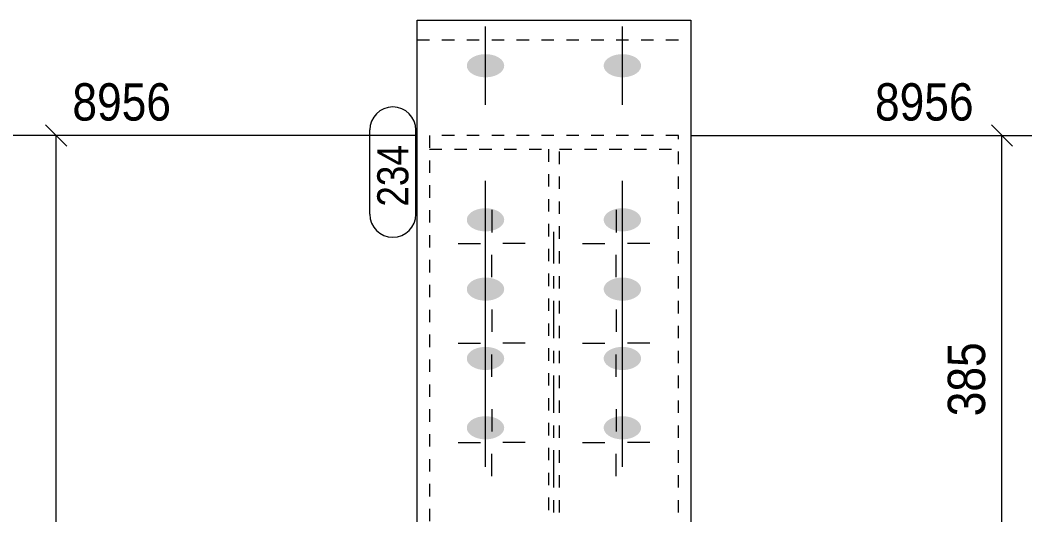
# Model space of a CAD drawing. Header units: millimetres. Extents: x 2 to 579, y 1 to 825.
# Drawn here: x 51.6 to 132.8, y 678 to 717.8 of the extents above; entities that cross this region are included whole.
import ezdxf

# ---------------------------------------------------------------- set-up
doc = ezdxf.new("R2010")
doc.units = ezdxf.units.MM
for name, pattern in [('XKITLINE00', [0]), ('XKITLINE01', [4, 1, -1, 1, -1]), ('XKITLINE03', [6, 3, -1, 1, -1])]:
    doc.linetypes.add(name, pattern=pattern)
for name, color, linetype, lineweight in [('Bolt', 3, 'Continuous', 0), ('Dimensions', 7, 'Continuous', 0), ('Part', 2, 'Continuous', 0), ('PartMark', 7, 'Continuous', 0)]:
    doc.layers.add(name, color=color, linetype=linetype, lineweight=lineweight)
doc.styles.add('ARIAL', font='ARIAL.TTF')

# ---------------------------------------------------------------- blocks, each defined once
blk = doc.blocks.new('*A25')
at = {"layer": 'Bolt', "color": 3, "linetype": 'XKITLINE00', "lineweight": 0}
for p, q in [((89.45, 702.511), (89.45, 700.712)), ((99.45, 702.511), (99.45, 700.712)), ((86.75, 699.811), (88.548, 699.811)), ((92.15, 699.811), (90.352, 699.811)), ((96.75, 699.811), (98.548, 699.811)), ((102.15, 699.811), (100.352, 699.811)), ((89.45, 697.111), (89.45, 698.909)), ((99.45, 697.111), (99.45, 698.909)), ((89.45, 694.511), (89.45, 692.712)), ((99.45, 694.511), (99.45, 692.712)), ((86.75, 691.811), (88.548, 691.811)), ((92.15, 691.811), (90.352, 691.811)), ((96.75, 691.811), (98.548, 691.811)), ((102.15, 691.811), (100.352, 691.811)), ((89.45, 689.111), (89.45, 690.909)), ((99.45, 689.111), (99.45, 690.909)), ((89.45, 686.511), (89.45, 684.712)), ((99.45, 686.511), (99.45, 684.712)), ((86.75, 683.811), (88.548, 683.811)), ((92.15, 683.811), (90.352, 683.811)), ((96.75, 683.811), (98.548, 683.811)), ((102.15, 683.811), (100.352, 683.811)), ((89.45, 681.111), (89.45, 682.909)), ((99.45, 681.111), (99.45, 682.909))]:
    blk.add_line(p, q, dxfattribs=at)
blk = doc.blocks.new('*A26')
at = {"layer": 'Bolt'}
for points in [[(88.913, 713.175), (88.876, 713.176), (88.84, 713.177), (88.803, 713.179), (88.766, 713.181), (88.73, 713.185), (88.694, 713.188), (88.657, 713.192), (88.621, 713.197), (88.586, 713.202), (88.55, 713.208), (88.515, 713.214), (88.479, 713.221), (88.445, 713.229), (88.41, 713.237), (88.376, 713.245), (88.342, 713.254), (88.309, 713.264), (88.276, 713.274), (88.243, 713.284), (88.211, 713.295), (88.179, 713.307), (88.148, 713.319), (88.117, 713.331), (88.086, 713.344), (88.056, 713.357), (88.027, 713.371), (87.998, 713.385), (87.97, 713.4), (87.943, 713.415), (87.916, 713.431), (87.889, 713.446), (87.864, 713.463), (87.839, 713.48), (87.814, 713.497), (87.79, 713.514), (87.767, 713.532), (87.745, 713.55), (87.724, 713.568), (87.703, 713.587), (87.683, 713.606), (87.663, 713.626), (87.645, 713.645), (87.627, 713.665), (87.61, 713.686), (87.594, 713.706), (87.579, 713.727), (87.564, 713.748), (87.551, 713.769), (87.538, 713.79), (87.526, 713.812), (87.515, 713.834), (87.504, 713.855), (87.495, 713.877), (87.486, 713.9), (87.479, 713.922), (87.472, 713.944), (87.466, 713.967), (87.461, 713.989), (87.457, 714.012), (87.454, 714.035), (87.452, 714.058), (87.45, 714.08), (87.45, 714.103), (87.45, 714.126), (87.452, 714.149), (87.454, 714.171), (87.457, 714.194), (87.461, 714.217), (87.466, 714.239), (87.472, 714.262), (87.479, 714.284), (87.486, 714.307), (87.495, 714.329), (87.504, 714.351), (87.515, 714.373), (87.526, 714.394), (87.538, 714.416), (87.551, 714.437), (87.564, 714.459), (87.579, 714.479), (87.594, 714.5), (87.61, 714.521), (87.627, 714.541), (87.645, 714.561), (87.663, 714.581), (87.683, 714.6), (87.703, 714.619), (87.724, 714.638), (87.745, 714.656), (87.767, 714.674), (87.79, 714.692), (87.814, 714.71), (87.839, 714.727), (87.864, 714.743), (87.889, 714.76), (87.916, 714.776), (87.943, 714.791), (87.97, 714.806), (87.998, 714.821), (88.027, 714.835), (88.056, 714.849), (88.086, 714.862), (88.117, 714.875), (88.148, 714.888), (88.179, 714.9), (88.211, 714.911), (88.243, 714.922), (88.276, 714.933), (88.309, 714.943), (88.342, 714.952), (88.376, 714.961), (88.41, 714.97), (88.445, 714.978), (88.479, 714.985), (88.515, 714.992), (88.55, 714.998), (88.586, 715.004), (88.621, 715.009), (88.657, 715.014), (88.694, 715.018), (88.73, 715.022), (88.766, 715.025), (88.803, 715.027), (88.84, 715.029), (88.876, 715.031), (88.913, 715.032), (88.95, 715.032), (88.987, 715.032), (89.024, 715.031), (89.06, 715.029), (89.097, 715.027), (89.134, 715.025), (89.17, 715.022), (89.206, 715.018), (89.243, 715.014), (89.279, 715.009), (89.314, 715.004), (89.35, 714.998), (89.385, 714.992), (89.421, 714.985), (89.455, 714.978), (89.49, 714.97), (89.524, 714.961), (89.558, 714.952), (89.591, 714.943), (89.624, 714.933), (89.657, 714.922), (89.689, 714.911), (89.721, 714.9), (89.752, 714.888), (89.783, 714.875), (89.814, 714.862), (89.844, 714.849), (89.873, 714.835), (89.902, 714.821), (89.93, 714.806), (89.957, 714.791), (89.984, 714.776), (90.011, 714.76), (90.036, 714.743), (90.061, 714.727), (90.086, 714.71), (90.11, 714.692), (90.133, 714.674), (90.155, 714.656), (90.176, 714.638), (90.197, 714.619), (90.217, 714.6), (90.237, 714.581), (90.255, 714.561), (90.273, 714.541), (90.29, 714.521), (90.306, 714.5), (90.321, 714.479), (90.336, 714.459), (90.349, 714.437), (90.362, 714.416), (90.374, 714.394), (90.385, 714.373), (90.396, 714.351), (90.405, 714.329), (90.414, 714.307), (90.421, 714.284), (90.428, 714.262), (90.434, 714.239), (90.439, 714.217), (90.443, 714.194), (90.446, 714.171), (90.448, 714.149), (90.45, 714.126), (90.45, 714.103), (90.45, 714.08), (90.448, 714.058), (90.446, 714.035), (90.443, 714.012), (90.439, 713.989), (90.434, 713.967), (90.428, 713.944), (90.421, 713.922), (90.414, 713.9), (90.405, 713.877), (90.396, 713.855), (90.385, 713.834), (90.374, 713.812), (90.362, 713.79), (90.349, 713.769), (90.336, 713.748), (90.321, 713.727), (90.306, 713.706), (90.29, 713.686), (90.273, 713.665), (90.255, 713.645), (90.237, 713.626), (90.217, 713.606), (90.197, 713.587), (90.176, 713.568), (90.155, 713.55), (90.133, 713.532), (90.11, 713.514), (90.086, 713.497), (90.061, 713.48), (90.036, 713.463), (90.011, 713.446), (89.984, 713.431), (89.957, 713.415), (89.93, 713.4), (89.902, 713.385), (89.873, 713.371), (89.844, 713.357), (89.814, 713.344), (89.783, 713.331), (89.752, 713.319), (89.721, 713.307), (89.689, 713.295), (89.657, 713.284), (89.624, 713.274), (89.591, 713.264), (89.558, 713.254), (89.524, 713.245), (89.49, 713.237), (89.455, 713.229), (89.421, 713.221), (89.385, 713.214), (89.35, 713.208), (89.314, 713.202), (89.279, 713.197), (89.243, 713.192), (89.206, 713.188), (89.17, 713.185), (89.134, 713.181), (89.097, 713.179), (89.06, 713.177), (89.024, 713.176), (88.987, 713.175), (88.95, 713.174)], [(99.913, 713.175), (99.876, 713.176), (99.84, 713.177), (99.803, 713.179), (99.766, 713.181), (99.73, 713.185), (99.694, 713.188), (99.657, 713.192), (99.621, 713.197), (99.586, 713.202), (99.55, 713.208), (99.515, 713.214), (99.479, 713.221), (99.445, 713.229), (99.41, 713.237), (99.376, 713.245), (99.342, 713.254), (99.309, 713.264), (99.276, 713.274), (99.243, 713.284), (99.211, 713.295), (99.179, 713.307), (99.148, 713.319), (99.117, 713.331), (99.086, 713.344), (99.056, 713.357), (99.027, 713.371), (98.998, 713.385), (98.97, 713.4), (98.943, 713.415), (98.916, 713.431), (98.889, 713.446), (98.864, 713.463), (98.839, 713.48), (98.814, 713.497), (98.79, 713.514), (98.767, 713.532), (98.745, 713.55), (98.724, 713.568), (98.703, 713.587), (98.683, 713.606), (98.663, 713.626), (98.645, 713.645), (98.627, 713.665), (98.61, 713.686), (98.594, 713.706), (98.579, 713.727), (98.564, 713.748), (98.551, 713.769), (98.538, 713.79), (98.526, 713.812), (98.515, 713.834), (98.504, 713.855), (98.495, 713.877), (98.486, 713.9), (98.479, 713.922), (98.472, 713.944), (98.466, 713.967), (98.461, 713.989), (98.457, 714.012), (98.454, 714.035), (98.452, 714.058), (98.45, 714.08), (98.45, 714.103), (98.45, 714.126), (98.452, 714.149), (98.454, 714.171), (98.457, 714.194), (98.461, 714.217), (98.466, 714.239), (98.472, 714.262), (98.479, 714.284), (98.486, 714.307), (98.495, 714.329), (98.504, 714.351), (98.515, 714.373), (98.526, 714.394), (98.538, 714.416), (98.551, 714.437), (98.564, 714.459), (98.579, 714.479), (98.594, 714.5), (98.61, 714.521), (98.627, 714.541), (98.645, 714.561), (98.663, 714.581), (98.683, 714.6), (98.703, 714.619), (98.724, 714.638), (98.745, 714.656), (98.767, 714.674), (98.79, 714.692), (98.814, 714.71), (98.839, 714.727), (98.864, 714.743), (98.889, 714.76), (98.916, 714.776), (98.943, 714.791), (98.97, 714.806), (98.998, 714.821), (99.027, 714.835), (99.056, 714.849), (99.086, 714.862), (99.117, 714.875), (99.148, 714.888), (99.179, 714.9), (99.211, 714.911), (99.243, 714.922), (99.276, 714.933), (99.309, 714.943), (99.342, 714.952), (99.376, 714.961), (99.41, 714.97), (99.445, 714.978), (99.479, 714.985), (99.515, 714.992), (99.55, 714.998), (99.586, 715.004), (99.621, 715.009), (99.657, 715.014), (99.694, 715.018), (99.73, 715.022), (99.766, 715.025), (99.803, 715.027), (99.84, 715.029), (99.876, 715.031), (99.913, 715.032), (99.95, 715.032), (99.987, 715.032), (100.024, 715.031), (100.06, 715.029), (100.097, 715.027), (100.134, 715.025), (100.17, 715.022), (100.206, 715.018), (100.243, 715.014), (100.279, 715.009), (100.314, 715.004), (100.35, 714.998), (100.385, 714.992), (100.421, 714.985), (100.455, 714.978), (100.49, 714.97), (100.524, 714.961), (100.558, 714.952), (100.591, 714.943), (100.624, 714.933), (100.657, 714.922), (100.689, 714.911), (100.721, 714.9), (100.752, 714.888), (100.783, 714.875), (100.814, 714.862), (100.844, 714.849), (100.873, 714.835), (100.902, 714.821), (100.93, 714.806), (100.957, 714.791), (100.984, 714.776), (101.011, 714.76), (101.036, 714.743), (101.061, 714.727), (101.086, 714.71), (101.11, 714.692), (101.133, 714.674), (101.155, 714.656), (101.176, 714.638), (101.197, 714.619), (101.217, 714.6), (101.237, 714.581), (101.255, 714.561), (101.273, 714.541), (101.29, 714.521), (101.306, 714.5), (101.321, 714.479), (101.336, 714.459), (101.349, 714.437), (101.362, 714.416), (101.374, 714.394), (101.385, 714.373), (101.396, 714.351), (101.405, 714.329), (101.414, 714.307), (101.421, 714.284), (101.428, 714.262), (101.434, 714.239), (101.439, 714.217), (101.443, 714.194), (101.446, 714.171), (101.448, 714.149), (101.45, 714.126), (101.45, 714.103), (101.45, 714.08), (101.448, 714.058), (101.446, 714.035), (101.443, 714.012), (101.439, 713.989), (101.434, 713.967), (101.428, 713.944), (101.421, 713.922), (101.414, 713.9), (101.405, 713.877), (101.396, 713.855), (101.385, 713.834), (101.374, 713.812), (101.362, 713.79), (101.349, 713.769), (101.336, 713.748), (101.321, 713.727), (101.306, 713.706), (101.29, 713.686), (101.273, 713.665), (101.255, 713.645), (101.237, 713.626), (101.217, 713.606), (101.197, 713.587), (101.176, 713.568), (101.155, 713.55), (101.133, 713.532), (101.11, 713.514), (101.086, 713.497), (101.061, 713.48), (101.036, 713.463), (101.011, 713.446), (100.984, 713.431), (100.957, 713.415), (100.93, 713.4), (100.902, 713.385), (100.873, 713.371), (100.844, 713.357), (100.814, 713.344), (100.783, 713.331), (100.752, 713.319), (100.721, 713.307), (100.689, 713.295), (100.657, 713.284), (100.624, 713.274), (100.591, 713.264), (100.558, 713.254), (100.524, 713.245), (100.49, 713.237), (100.455, 713.229), (100.421, 713.221), (100.385, 713.214), (100.35, 713.208), (100.314, 713.202), (100.279, 713.197), (100.243, 713.192), (100.206, 713.188), (100.17, 713.185), (100.134, 713.181), (100.097, 713.179), (100.06, 713.177), (100.024, 713.176), (99.987, 713.175), (99.95, 713.174)], [(88.913, 700.793), (88.876, 700.794), (88.84, 700.795), (88.803, 700.797), (88.766, 700.8), (88.73, 700.803), (88.694, 700.806), (88.657, 700.81), (88.621, 700.815), (88.586, 700.82), (88.55, 700.826), (88.515, 700.833), (88.479, 700.839), (88.445, 700.847), (88.41, 700.855), (88.376, 700.863), (88.342, 700.872), (88.309, 700.882), (88.276, 700.892), (88.243, 700.902), (88.211, 700.913), (88.179, 700.925), (88.148, 700.937), (88.117, 700.949), (88.086, 700.962), (88.056, 700.975), (88.027, 700.989), (87.998, 701.003), (87.97, 701.018), (87.943, 701.033), (87.916, 701.049), (87.889, 701.065), (87.864, 701.081), (87.839, 701.098), (87.814, 701.115), (87.79, 701.132), (87.767, 701.15), (87.745, 701.168), (87.724, 701.186), (87.703, 701.205), (87.683, 701.224), (87.663, 701.244), (87.645, 701.263), (87.627, 701.283), (87.61, 701.304), (87.594, 701.324), (87.579, 701.345), (87.564, 701.366), (87.551, 701.387), (87.538, 701.408), (87.526, 701.43), (87.515, 701.452), (87.504, 701.474), (87.495, 701.496), (87.486, 701.518), (87.479, 701.54), (87.472, 701.562), (87.466, 701.585), (87.461, 701.608), (87.457, 701.63), (87.454, 701.653), (87.452, 701.676), (87.45, 701.698), (87.45, 701.721), (87.45, 701.744), (87.452, 701.767), (87.454, 701.79), (87.457, 701.812), (87.461, 701.835), (87.466, 701.857), (87.472, 701.88), (87.479, 701.902), (87.486, 701.925), (87.495, 701.947), (87.504, 701.969), (87.515, 701.991), (87.526, 702.012), (87.538, 702.034), (87.551, 702.055), (87.564, 702.077), (87.579, 702.098), (87.594, 702.118), (87.61, 702.139), (87.627, 702.159), (87.645, 702.179), (87.663, 702.199), (87.683, 702.218), (87.703, 702.237), (87.724, 702.256), (87.745, 702.274), (87.767, 702.293), (87.79, 702.31), (87.814, 702.328), (87.839, 702.345), (87.864, 702.362), (87.889, 702.378), (87.916, 702.394), (87.943, 702.409), (87.97, 702.424), (87.998, 702.439), (88.027, 702.453), (88.056, 702.467), (88.086, 702.48), (88.117, 702.493), (88.148, 702.506), (88.179, 702.518), (88.211, 702.529), (88.243, 702.54), (88.276, 702.551), (88.309, 702.561), (88.342, 702.57), (88.376, 702.579), (88.41, 702.588), (88.445, 702.596), (88.479, 702.603), (88.515, 702.61), (88.55, 702.616), (88.586, 702.622), (88.621, 702.627), (88.657, 702.632), (88.694, 702.636), (88.73, 702.64), (88.766, 702.643), (88.803, 702.645), (88.84, 702.647), (88.876, 702.649), (88.913, 702.65), (88.95, 702.65), (88.987, 702.65), (89.024, 702.649), (89.06, 702.647), (89.097, 702.645), (89.134, 702.643), (89.17, 702.64), (89.206, 702.636), (89.243, 702.632), (89.279, 702.627), (89.314, 702.622), (89.35, 702.616), (89.385, 702.61), (89.421, 702.603), (89.455, 702.596), (89.49, 702.588), (89.524, 702.579), (89.558, 702.57), (89.591, 702.561), (89.624, 702.551), (89.657, 702.54), (89.689, 702.529), (89.721, 702.518), (89.752, 702.506), (89.783, 702.493), (89.814, 702.48), (89.844, 702.467), (89.873, 702.453), (89.902, 702.439), (89.93, 702.424), (89.957, 702.409), (89.984, 702.394), (90.011, 702.378), (90.036, 702.362), (90.061, 702.345), (90.086, 702.328), (90.11, 702.31), (90.133, 702.293), (90.155, 702.274), (90.176, 702.256), (90.197, 702.237), (90.217, 702.218), (90.237, 702.199), (90.255, 702.179), (90.273, 702.159), (90.29, 702.139), (90.306, 702.118), (90.321, 702.098), (90.336, 702.077), (90.349, 702.055), (90.362, 702.034), (90.374, 702.012), (90.385, 701.991), (90.396, 701.969), (90.405, 701.947), (90.414, 701.925), (90.421, 701.902), (90.428, 701.88), (90.434, 701.857), (90.439, 701.835), (90.443, 701.812), (90.446, 701.79), (90.448, 701.767), (90.45, 701.744), (90.45, 701.721), (90.45, 701.698), (90.448, 701.676), (90.446, 701.653), (90.443, 701.63), (90.439, 701.608), (90.434, 701.585), (90.428, 701.562), (90.421, 701.54), (90.414, 701.518), (90.405, 701.496), (90.396, 701.474), (90.385, 701.452), (90.374, 701.43), (90.362, 701.408), (90.349, 701.387), (90.336, 701.366), (90.321, 701.345), (90.306, 701.324), (90.29, 701.304), (90.273, 701.283), (90.255, 701.263), (90.237, 701.244), (90.217, 701.224), (90.197, 701.205), (90.176, 701.186), (90.155, 701.168), (90.133, 701.15), (90.11, 701.132), (90.086, 701.115), (90.061, 701.098), (90.036, 701.081), (90.011, 701.065), (89.984, 701.049), (89.957, 701.033), (89.93, 701.018), (89.902, 701.003), (89.873, 700.989), (89.844, 700.975), (89.814, 700.962), (89.783, 700.949), (89.752, 700.937), (89.721, 700.925), (89.689, 700.913), (89.657, 700.902), (89.624, 700.892), (89.591, 700.882), (89.558, 700.872), (89.524, 700.863), (89.49, 700.855), (89.455, 700.847), (89.421, 700.839), (89.385, 700.833), (89.35, 700.826), (89.314, 700.82), (89.279, 700.815), (89.243, 700.81), (89.206, 700.806), (89.17, 700.803), (89.134, 700.8), (89.097, 700.797), (89.06, 700.795), (89.024, 700.794), (88.987, 700.793), (88.95, 700.793)], [(99.913, 700.793), (99.876, 700.794), (99.84, 700.795), (99.803, 700.797), (99.766, 700.8), (99.73, 700.803), (99.694, 700.806), (99.657, 700.81), (99.621, 700.815), (99.586, 700.82), (99.55, 700.826), (99.515, 700.833), (99.479, 700.839), (99.445, 700.847), (99.41, 700.855), (99.376, 700.863), (99.342, 700.872), (99.309, 700.882), (99.276, 700.892), (99.243, 700.902), (99.211, 700.913), (99.179, 700.925), (99.148, 700.937), (99.117, 700.949), (99.086, 700.962), (99.056, 700.975), (99.027, 700.989), (98.998, 701.003), (98.97, 701.018), (98.943, 701.033), (98.916, 701.049), (98.889, 701.065), (98.864, 701.081), (98.839, 701.098), (98.814, 701.115), (98.79, 701.132), (98.767, 701.15), (98.745, 701.168), (98.724, 701.186), (98.703, 701.205), (98.683, 701.224), (98.663, 701.244), (98.645, 701.263), (98.627, 701.283), (98.61, 701.304), (98.594, 701.324), (98.579, 701.345), (98.564, 701.366), (98.551, 701.387), (98.538, 701.408), (98.526, 701.43), (98.515, 701.452), (98.504, 701.474), (98.495, 701.496), (98.486, 701.518), (98.479, 701.54), (98.472, 701.562), (98.466, 701.585), (98.461, 701.608), (98.457, 701.63), (98.454, 701.653), (98.452, 701.676), (98.45, 701.698), (98.45, 701.721), (98.45, 701.744), (98.452, 701.767), (98.454, 701.79), (98.457, 701.812), (98.461, 701.835), (98.466, 701.857), (98.472, 701.88), (98.479, 701.902), (98.486, 701.925), (98.495, 701.947), (98.504, 701.969), (98.515, 701.991), (98.526, 702.012), (98.538, 702.034), (98.551, 702.055), (98.564, 702.077), (98.579, 702.098), (98.594, 702.118), (98.61, 702.139), (98.627, 702.159), (98.645, 702.179), (98.663, 702.199), (98.683, 702.218), (98.703, 702.237), (98.724, 702.256), (98.745, 702.274), (98.767, 702.293), (98.79, 702.31), (98.814, 702.328), (98.839, 702.345), (98.864, 702.362), (98.889, 702.378), (98.916, 702.394), (98.943, 702.409), (98.97, 702.424), (98.998, 702.439), (99.027, 702.453), (99.056, 702.467), (99.086, 702.48), (99.117, 702.493), (99.148, 702.506), (99.179, 702.518), (99.211, 702.529), (99.243, 702.54), (99.276, 702.551), (99.309, 702.561), (99.342, 702.57), (99.376, 702.579), (99.41, 702.588), (99.445, 702.596), (99.479, 702.603), (99.515, 702.61), (99.55, 702.616), (99.586, 702.622), (99.621, 702.627), (99.657, 702.632), (99.694, 702.636), (99.73, 702.64), (99.766, 702.643), (99.803, 702.645), (99.84, 702.647), (99.876, 702.649), (99.913, 702.65), (99.95, 702.65), (99.987, 702.65), (100.024, 702.649), (100.06, 702.647), (100.097, 702.645), (100.134, 702.643), (100.17, 702.64), (100.206, 702.636), (100.243, 702.632), (100.279, 702.627), (100.314, 702.622), (100.35, 702.616), (100.385, 702.61), (100.421, 702.603), (100.455, 702.596), (100.49, 702.588), (100.524, 702.579), (100.558, 702.57), (100.591, 702.561), (100.624, 702.551), (100.657, 702.54), (100.689, 702.529), (100.721, 702.518), (100.752, 702.506), (100.783, 702.493), (100.814, 702.48), (100.844, 702.467), (100.873, 702.453), (100.902, 702.439), (100.93, 702.424), (100.957, 702.409), (100.984, 702.394), (101.011, 702.378), (101.036, 702.362), (101.061, 702.345), (101.086, 702.328), (101.11, 702.31), (101.133, 702.293), (101.155, 702.274), (101.176, 702.256), (101.197, 702.237), (101.217, 702.218), (101.237, 702.199), (101.255, 702.179), (101.273, 702.159), (101.29, 702.139), (101.306, 702.118), (101.321, 702.098), (101.336, 702.077), (101.349, 702.055), (101.362, 702.034), (101.374, 702.012), (101.385, 701.991), (101.396, 701.969), (101.405, 701.947), (101.414, 701.925), (101.421, 701.902), (101.428, 701.88), (101.434, 701.857), (101.439, 701.835), (101.443, 701.812), (101.446, 701.79), (101.448, 701.767), (101.45, 701.744), (101.45, 701.721), (101.45, 701.698), (101.448, 701.676), (101.446, 701.653), (101.443, 701.63), (101.439, 701.608), (101.434, 701.585), (101.428, 701.562), (101.421, 701.54), (101.414, 701.518), (101.405, 701.496), (101.396, 701.474), (101.385, 701.452), (101.374, 701.43), (101.362, 701.408), (101.349, 701.387), (101.336, 701.366), (101.321, 701.345), (101.306, 701.324), (101.29, 701.304), (101.273, 701.283), (101.255, 701.263), (101.237, 701.244), (101.217, 701.224), (101.197, 701.205), (101.176, 701.186), (101.155, 701.168), (101.133, 701.15), (101.11, 701.132), (101.086, 701.115), (101.061, 701.098), (101.036, 701.081), (101.011, 701.065), (100.984, 701.049), (100.957, 701.033), (100.93, 701.018), (100.902, 701.003), (100.873, 700.989), (100.844, 700.975), (100.814, 700.962), (100.783, 700.949), (100.752, 700.937), (100.721, 700.925), (100.689, 700.913), (100.657, 700.902), (100.624, 700.892), (100.591, 700.882), (100.558, 700.872), (100.524, 700.863), (100.49, 700.855), (100.455, 700.847), (100.421, 700.839), (100.385, 700.833), (100.35, 700.826), (100.314, 700.82), (100.279, 700.815), (100.243, 700.81), (100.206, 700.806), (100.17, 700.803), (100.134, 700.8), (100.097, 700.797), (100.06, 700.795), (100.024, 700.794), (99.987, 700.793), (99.95, 700.793)], [(88.913, 695.221), (88.876, 695.222), (88.84, 695.223), (88.803, 695.225), (88.766, 695.228), (88.73, 695.231), (88.694, 695.234), (88.657, 695.239), (88.621, 695.243), (88.586, 695.249), (88.55, 695.254), (88.515, 695.261), (88.479, 695.268), (88.445, 695.275), (88.41, 695.283), (88.376, 695.291), (88.342, 695.3), (88.309, 695.31), (88.276, 695.32), (88.243, 695.33), (88.211, 695.341), (88.179, 695.353), (88.148, 695.365), (88.117, 695.377), (88.086, 695.39), (88.056, 695.403), (88.027, 695.417), (87.998, 695.431), (87.97, 695.446), (87.943, 695.461), (87.916, 695.477), (87.889, 695.493), (87.864, 695.509), (87.839, 695.526), (87.814, 695.543), (87.79, 695.56), (87.767, 695.578), (87.745, 695.596), (87.724, 695.615), (87.703, 695.633), (87.683, 695.652), (87.663, 695.672), (87.645, 695.692), (87.627, 695.712), (87.61, 695.732), (87.594, 695.752), (87.579, 695.773), (87.564, 695.794), (87.551, 695.815), (87.538, 695.836), (87.526, 695.858), (87.515, 695.88), (87.504, 695.902), (87.495, 695.924), (87.486, 695.946), (87.479, 695.968), (87.472, 695.991), (87.466, 696.013), (87.461, 696.036), (87.457, 696.058), (87.454, 696.081), (87.452, 696.104), (87.45, 696.127), (87.45, 696.149), (87.45, 696.172), (87.452, 696.195), (87.454, 696.218), (87.457, 696.24), (87.461, 696.263), (87.466, 696.286), (87.472, 696.308), (87.479, 696.33), (87.486, 696.353), (87.495, 696.375), (87.504, 696.397), (87.515, 696.419), (87.526, 696.441), (87.538, 696.462), (87.551, 696.484), (87.564, 696.505), (87.579, 696.526), (87.594, 696.546), (87.61, 696.567), (87.627, 696.587), (87.645, 696.607), (87.663, 696.627), (87.683, 696.646), (87.703, 696.665), (87.724, 696.684), (87.745, 696.703), (87.767, 696.721), (87.79, 696.738), (87.814, 696.756), (87.839, 696.773), (87.864, 696.79), (87.889, 696.806), (87.916, 696.822), (87.943, 696.837), (87.97, 696.853), (87.998, 696.867), (88.027, 696.881), (88.056, 696.895), (88.086, 696.909), (88.117, 696.921), (88.148, 696.934), (88.179, 696.946), (88.211, 696.957), (88.243, 696.968), (88.276, 696.979), (88.309, 696.989), (88.342, 696.998), (88.376, 697.007), (88.41, 697.016), (88.445, 697.024), (88.479, 697.031), (88.515, 697.038), (88.55, 697.044), (88.586, 697.05), (88.621, 697.055), (88.657, 697.06), (88.694, 697.064), (88.73, 697.068), (88.766, 697.071), (88.803, 697.073), (88.84, 697.075), (88.876, 697.077), (88.913, 697.078), (88.95, 697.078), (88.987, 697.078), (89.024, 697.077), (89.06, 697.075), (89.097, 697.073), (89.134, 697.071), (89.17, 697.068), (89.206, 697.064), (89.243, 697.06), (89.279, 697.055), (89.314, 697.05), (89.35, 697.044), (89.385, 697.038), (89.421, 697.031), (89.455, 697.024), (89.49, 697.016), (89.524, 697.007), (89.558, 696.998), (89.591, 696.989), (89.624, 696.979), (89.657, 696.968), (89.689, 696.957), (89.721, 696.946), (89.752, 696.934), (89.783, 696.921), (89.814, 696.909), (89.844, 696.895), (89.873, 696.881), (89.902, 696.867), (89.93, 696.853), (89.957, 696.837), (89.984, 696.822), (90.011, 696.806), (90.036, 696.79), (90.061, 696.773), (90.086, 696.756), (90.11, 696.738), (90.133, 696.721), (90.155, 696.703), (90.176, 696.684), (90.197, 696.665), (90.217, 696.646), (90.237, 696.627), (90.255, 696.607), (90.273, 696.587), (90.29, 696.567), (90.306, 696.546), (90.321, 696.526), (90.336, 696.505), (90.349, 696.484), (90.362, 696.462), (90.374, 696.441), (90.385, 696.419), (90.396, 696.397), (90.405, 696.375), (90.414, 696.353), (90.421, 696.33), (90.428, 696.308), (90.434, 696.286), (90.439, 696.263), (90.443, 696.24), (90.446, 696.218), (90.448, 696.195), (90.45, 696.172), (90.45, 696.149), (90.45, 696.127), (90.448, 696.104), (90.446, 696.081), (90.443, 696.058), (90.439, 696.036), (90.434, 696.013), (90.428, 695.991), (90.421, 695.968), (90.414, 695.946), (90.405, 695.924), (90.396, 695.902), (90.385, 695.88), (90.374, 695.858), (90.362, 695.836), (90.349, 695.815), (90.336, 695.794), (90.321, 695.773), (90.306, 695.752), (90.29, 695.732), (90.273, 695.712), (90.255, 695.692), (90.237, 695.672), (90.217, 695.652), (90.197, 695.633), (90.176, 695.615), (90.155, 695.596), (90.133, 695.578), (90.11, 695.56), (90.086, 695.543), (90.061, 695.526), (90.036, 695.509), (90.011, 695.493), (89.984, 695.477), (89.957, 695.461), (89.93, 695.446), (89.902, 695.431), (89.873, 695.417), (89.844, 695.403), (89.814, 695.39), (89.783, 695.377), (89.752, 695.365), (89.721, 695.353), (89.689, 695.341), (89.657, 695.33), (89.624, 695.32), (89.591, 695.31), (89.558, 695.3), (89.524, 695.291), (89.49, 695.283), (89.455, 695.275), (89.421, 695.268), (89.385, 695.261), (89.35, 695.254), (89.314, 695.249), (89.279, 695.243), (89.243, 695.239), (89.206, 695.234), (89.17, 695.231), (89.134, 695.228), (89.097, 695.225), (89.06, 695.223), (89.024, 695.222), (88.987, 695.221), (88.95, 695.221)], [(99.913, 695.221), (99.876, 695.222), (99.84, 695.223), (99.803, 695.225), (99.766, 695.228), (99.73, 695.231), (99.694, 695.234), (99.657, 695.239), (99.621, 695.243), (99.586, 695.249), (99.55, 695.254), (99.515, 695.261), (99.479, 695.268), (99.445, 695.275), (99.41, 695.283), (99.376, 695.291), (99.342, 695.3), (99.309, 695.31), (99.276, 695.32), (99.243, 695.33), (99.211, 695.341), (99.179, 695.353), (99.148, 695.365), (99.117, 695.377), (99.086, 695.39), (99.056, 695.403), (99.027, 695.417), (98.998, 695.431), (98.97, 695.446), (98.943, 695.461), (98.916, 695.477), (98.889, 695.493), (98.864, 695.509), (98.839, 695.526), (98.814, 695.543), (98.79, 695.56), (98.767, 695.578), (98.745, 695.596), (98.724, 695.615), (98.703, 695.633), (98.683, 695.652), (98.663, 695.672), (98.645, 695.692), (98.627, 695.712), (98.61, 695.732), (98.594, 695.752), (98.579, 695.773), (98.564, 695.794), (98.551, 695.815), (98.538, 695.836), (98.526, 695.858), (98.515, 695.88), (98.504, 695.902), (98.495, 695.924), (98.486, 695.946), (98.479, 695.968), (98.472, 695.991), (98.466, 696.013), (98.461, 696.036), (98.457, 696.058), (98.454, 696.081), (98.452, 696.104), (98.45, 696.127), (98.45, 696.149), (98.45, 696.172), (98.452, 696.195), (98.454, 696.218), (98.457, 696.24), (98.461, 696.263), (98.466, 696.286), (98.472, 696.308), (98.479, 696.33), (98.486, 696.353), (98.495, 696.375), (98.504, 696.397), (98.515, 696.419), (98.526, 696.441), (98.538, 696.462), (98.551, 696.484), (98.564, 696.505), (98.579, 696.526), (98.594, 696.546), (98.61, 696.567), (98.627, 696.587), (98.645, 696.607), (98.663, 696.627), (98.683, 696.646), (98.703, 696.665), (98.724, 696.684), (98.745, 696.703), (98.767, 696.721), (98.79, 696.738), (98.814, 696.756), (98.839, 696.773), (98.864, 696.79), (98.889, 696.806), (98.916, 696.822), (98.943, 696.837), (98.97, 696.853), (98.998, 696.867), (99.027, 696.881), (99.056, 696.895), (99.086, 696.909), (99.117, 696.921), (99.148, 696.934), (99.179, 696.946), (99.211, 696.957), (99.243, 696.968), (99.276, 696.979), (99.309, 696.989), (99.342, 696.998), (99.376, 697.007), (99.41, 697.016), (99.445, 697.024), (99.479, 697.031), (99.515, 697.038), (99.55, 697.044), (99.586, 697.05), (99.621, 697.055), (99.657, 697.06), (99.694, 697.064), (99.73, 697.068), (99.766, 697.071), (99.803, 697.073), (99.84, 697.075), (99.876, 697.077), (99.913, 697.078), (99.95, 697.078), (99.987, 697.078), (100.024, 697.077), (100.06, 697.075), (100.097, 697.073), (100.134, 697.071), (100.17, 697.068), (100.206, 697.064), (100.243, 697.06), (100.279, 697.055), (100.314, 697.05), (100.35, 697.044), (100.385, 697.038), (100.421, 697.031), (100.455, 697.024), (100.49, 697.016), (100.524, 697.007), (100.558, 696.998), (100.591, 696.989), (100.624, 696.979), (100.657, 696.968), (100.689, 696.957), (100.721, 696.946), (100.752, 696.934), (100.783, 696.921), (100.814, 696.909), (100.844, 696.895), (100.873, 696.881), (100.902, 696.867), (100.93, 696.853), (100.957, 696.837), (100.984, 696.822), (101.011, 696.806), (101.036, 696.79), (101.061, 696.773), (101.086, 696.756), (101.11, 696.738), (101.133, 696.721), (101.155, 696.703), (101.176, 696.684), (101.197, 696.665), (101.217, 696.646), (101.237, 696.627), (101.255, 696.607), (101.273, 696.587), (101.29, 696.567), (101.306, 696.546), (101.321, 696.526), (101.336, 696.505), (101.349, 696.484), (101.362, 696.462), (101.374, 696.441), (101.385, 696.419), (101.396, 696.397), (101.405, 696.375), (101.414, 696.353), (101.421, 696.33), (101.428, 696.308), (101.434, 696.286), (101.439, 696.263), (101.443, 696.24), (101.446, 696.218), (101.448, 696.195), (101.45, 696.172), (101.45, 696.149), (101.45, 696.127), (101.448, 696.104), (101.446, 696.081), (101.443, 696.058), (101.439, 696.036), (101.434, 696.013), (101.428, 695.991), (101.421, 695.968), (101.414, 695.946), (101.405, 695.924), (101.396, 695.902), (101.385, 695.88), (101.374, 695.858), (101.362, 695.836), (101.349, 695.815), (101.336, 695.794), (101.321, 695.773), (101.306, 695.752), (101.29, 695.732), (101.273, 695.712), (101.255, 695.692), (101.237, 695.672), (101.217, 695.652), (101.197, 695.633), (101.176, 695.615), (101.155, 695.596), (101.133, 695.578), (101.11, 695.56), (101.086, 695.543), (101.061, 695.526), (101.036, 695.509), (101.011, 695.493), (100.984, 695.477), (100.957, 695.461), (100.93, 695.446), (100.902, 695.431), (100.873, 695.417), (100.844, 695.403), (100.814, 695.39), (100.783, 695.377), (100.752, 695.365), (100.721, 695.353), (100.689, 695.341), (100.657, 695.33), (100.624, 695.32), (100.591, 695.31), (100.558, 695.3), (100.524, 695.291), (100.49, 695.283), (100.455, 695.275), (100.421, 695.268), (100.385, 695.261), (100.35, 695.254), (100.314, 695.249), (100.279, 695.243), (100.243, 695.239), (100.206, 695.234), (100.17, 695.231), (100.134, 695.228), (100.097, 695.225), (100.06, 695.223), (100.024, 695.222), (99.987, 695.221), (99.95, 695.221)], [(88.913, 689.649), (88.876, 689.65), (88.84, 689.651), (88.803, 689.653), (88.766, 689.656), (88.73, 689.659), (88.694, 689.662), (88.657, 689.667), (88.621, 689.671), (88.586, 689.677), (88.55, 689.682), (88.515, 689.689), (88.479, 689.696), (88.445, 689.703), (88.41, 689.711), (88.376, 689.719), (88.342, 689.728), (88.309, 689.738), (88.276, 689.748), (88.243, 689.758), (88.211, 689.769), (88.179, 689.781), (88.148, 689.793), (88.117, 689.805), (88.086, 689.818), (88.056, 689.832), (88.027, 689.845), (87.998, 689.86), (87.97, 689.874), (87.943, 689.889), (87.916, 689.905), (87.889, 689.921), (87.864, 689.937), (87.839, 689.954), (87.814, 689.971), (87.79, 689.988), (87.767, 690.006), (87.745, 690.024), (87.724, 690.043), (87.703, 690.062), (87.683, 690.081), (87.663, 690.1), (87.645, 690.12), (87.627, 690.14), (87.61, 690.16), (87.594, 690.18), (87.579, 690.201), (87.564, 690.222), (87.551, 690.243), (87.538, 690.265), (87.526, 690.286), (87.515, 690.308), (87.504, 690.33), (87.495, 690.352), (87.486, 690.374), (87.479, 690.396), (87.472, 690.419), (87.466, 690.441), (87.461, 690.464), (87.457, 690.486), (87.454, 690.509), (87.452, 690.532), (87.45, 690.555), (87.45, 690.577), (87.45, 690.6), (87.452, 690.623), (87.454, 690.646), (87.457, 690.668), (87.461, 690.691), (87.466, 690.714), (87.472, 690.736), (87.479, 690.759), (87.486, 690.781), (87.495, 690.803), (87.504, 690.825), (87.515, 690.847), (87.526, 690.869), (87.538, 690.89), (87.551, 690.912), (87.564, 690.933), (87.579, 690.954), (87.594, 690.974), (87.61, 690.995), (87.627, 691.015), (87.645, 691.035), (87.663, 691.055), (87.683, 691.074), (87.703, 691.093), (87.724, 691.112), (87.745, 691.131), (87.767, 691.149), (87.79, 691.167), (87.814, 691.184), (87.839, 691.201), (87.864, 691.218), (87.889, 691.234), (87.916, 691.25), (87.943, 691.266), (87.97, 691.281), (87.998, 691.295), (88.027, 691.31), (88.056, 691.323), (88.086, 691.337), (88.117, 691.35), (88.148, 691.362), (88.179, 691.374), (88.211, 691.385), (88.243, 691.396), (88.276, 691.407), (88.309, 691.417), (88.342, 691.426), (88.376, 691.435), (88.41, 691.444), (88.445, 691.452), (88.479, 691.459), (88.515, 691.466), (88.55, 691.472), (88.586, 691.478), (88.621, 691.484), (88.657, 691.488), (88.694, 691.492), (88.73, 691.496), (88.766, 691.499), (88.803, 691.502), (88.84, 691.504), (88.876, 691.505), (88.913, 691.506), (88.95, 691.506), (88.987, 691.506), (89.024, 691.505), (89.06, 691.504), (89.097, 691.502), (89.134, 691.499), (89.17, 691.496), (89.206, 691.492), (89.243, 691.488), (89.279, 691.484), (89.314, 691.478), (89.35, 691.472), (89.385, 691.466), (89.421, 691.459), (89.455, 691.452), (89.49, 691.444), (89.524, 691.435), (89.558, 691.426), (89.591, 691.417), (89.624, 691.407), (89.657, 691.396), (89.689, 691.385), (89.721, 691.374), (89.752, 691.362), (89.783, 691.35), (89.814, 691.337), (89.844, 691.323), (89.873, 691.31), (89.902, 691.295), (89.93, 691.281), (89.957, 691.266), (89.984, 691.25), (90.011, 691.234), (90.036, 691.218), (90.061, 691.201), (90.086, 691.184), (90.11, 691.167), (90.133, 691.149), (90.155, 691.131), (90.176, 691.112), (90.197, 691.093), (90.217, 691.074), (90.237, 691.055), (90.255, 691.035), (90.273, 691.015), (90.29, 690.995), (90.306, 690.974), (90.321, 690.954), (90.336, 690.933), (90.349, 690.912), (90.362, 690.89), (90.374, 690.869), (90.385, 690.847), (90.396, 690.825), (90.405, 690.803), (90.414, 690.781), (90.421, 690.759), (90.428, 690.736), (90.434, 690.714), (90.439, 690.691), (90.443, 690.668), (90.446, 690.646), (90.448, 690.623), (90.45, 690.6), (90.45, 690.577), (90.45, 690.555), (90.448, 690.532), (90.446, 690.509), (90.443, 690.486), (90.439, 690.464), (90.434, 690.441), (90.428, 690.419), (90.421, 690.396), (90.414, 690.374), (90.405, 690.352), (90.396, 690.33), (90.385, 690.308), (90.374, 690.286), (90.362, 690.265), (90.349, 690.243), (90.336, 690.222), (90.321, 690.201), (90.306, 690.18), (90.29, 690.16), (90.273, 690.14), (90.255, 690.12), (90.237, 690.1), (90.217, 690.081), (90.197, 690.062), (90.176, 690.043), (90.155, 690.024), (90.133, 690.006), (90.11, 689.988), (90.086, 689.971), (90.061, 689.954), (90.036, 689.937), (90.011, 689.921), (89.984, 689.905), (89.957, 689.889), (89.93, 689.874), (89.902, 689.86), (89.873, 689.845), (89.844, 689.832), (89.814, 689.818), (89.783, 689.805), (89.752, 689.793), (89.721, 689.781), (89.689, 689.769), (89.657, 689.758), (89.624, 689.748), (89.591, 689.738), (89.558, 689.728), (89.524, 689.719), (89.49, 689.711), (89.455, 689.703), (89.421, 689.696), (89.385, 689.689), (89.35, 689.682), (89.314, 689.677), (89.279, 689.671), (89.243, 689.667), (89.206, 689.662), (89.17, 689.659), (89.134, 689.656), (89.097, 689.653), (89.06, 689.651), (89.024, 689.65), (88.987, 689.649), (88.95, 689.649)], [(99.913, 689.649), (99.876, 689.65), (99.84, 689.651), (99.803, 689.653), (99.766, 689.656), (99.73, 689.659), (99.694, 689.662), (99.657, 689.667), (99.621, 689.671), (99.586, 689.677), (99.55, 689.682), (99.515, 689.689), (99.479, 689.696), (99.445, 689.703), (99.41, 689.711), (99.376, 689.719), (99.342, 689.728), (99.309, 689.738), (99.276, 689.748), (99.243, 689.758), (99.211, 689.769), (99.179, 689.781), (99.148, 689.793), (99.117, 689.805), (99.086, 689.818), (99.056, 689.832), (99.027, 689.845), (98.998, 689.86), (98.97, 689.874), (98.943, 689.889), (98.916, 689.905), (98.889, 689.921), (98.864, 689.937), (98.839, 689.954), (98.814, 689.971), (98.79, 689.988), (98.767, 690.006), (98.745, 690.024), (98.724, 690.043), (98.703, 690.062), (98.683, 690.081), (98.663, 690.1), (98.645, 690.12), (98.627, 690.14), (98.61, 690.16), (98.594, 690.18), (98.579, 690.201), (98.564, 690.222), (98.551, 690.243), (98.538, 690.265), (98.526, 690.286), (98.515, 690.308), (98.504, 690.33), (98.495, 690.352), (98.486, 690.374), (98.479, 690.396), (98.472, 690.419), (98.466, 690.441), (98.461, 690.464), (98.457, 690.486), (98.454, 690.509), (98.452, 690.532), (98.45, 690.555), (98.45, 690.577), (98.45, 690.6), (98.452, 690.623), (98.454, 690.646), (98.457, 690.668), (98.461, 690.691), (98.466, 690.714), (98.472, 690.736), (98.479, 690.759), (98.486, 690.781), (98.495, 690.803), (98.504, 690.825), (98.515, 690.847), (98.526, 690.869), (98.538, 690.89), (98.551, 690.912), (98.564, 690.933), (98.579, 690.954), (98.594, 690.974), (98.61, 690.995), (98.627, 691.015), (98.645, 691.035), (98.663, 691.055), (98.683, 691.074), (98.703, 691.093), (98.724, 691.112), (98.745, 691.131), (98.767, 691.149), (98.79, 691.167), (98.814, 691.184), (98.839, 691.201), (98.864, 691.218), (98.889, 691.234), (98.916, 691.25), (98.943, 691.266), (98.97, 691.281), (98.998, 691.295), (99.027, 691.31), (99.056, 691.323), (99.086, 691.337), (99.117, 691.35), (99.148, 691.362), (99.179, 691.374), (99.211, 691.385), (99.243, 691.396), (99.276, 691.407), (99.309, 691.417), (99.342, 691.426), (99.376, 691.435), (99.41, 691.444), (99.445, 691.452), (99.479, 691.459), (99.515, 691.466), (99.55, 691.472), (99.586, 691.478), (99.621, 691.484), (99.657, 691.488), (99.694, 691.492), (99.73, 691.496), (99.766, 691.499), (99.803, 691.502), (99.84, 691.504), (99.876, 691.505), (99.913, 691.506), (99.95, 691.506), (99.987, 691.506), (100.024, 691.505), (100.06, 691.504), (100.097, 691.502), (100.134, 691.499), (100.17, 691.496), (100.206, 691.492), (100.243, 691.488), (100.279, 691.484), (100.314, 691.478), (100.35, 691.472), (100.385, 691.466), (100.421, 691.459), (100.455, 691.452), (100.49, 691.444), (100.524, 691.435), (100.558, 691.426), (100.591, 691.417), (100.624, 691.407), (100.657, 691.396), (100.689, 691.385), (100.721, 691.374), (100.752, 691.362), (100.783, 691.35), (100.814, 691.337), (100.844, 691.323), (100.873, 691.31), (100.902, 691.295), (100.93, 691.281), (100.957, 691.266), (100.984, 691.25), (101.011, 691.234), (101.036, 691.218), (101.061, 691.201), (101.086, 691.184), (101.11, 691.167), (101.133, 691.149), (101.155, 691.131), (101.176, 691.112), (101.197, 691.093), (101.217, 691.074), (101.237, 691.055), (101.255, 691.035), (101.273, 691.015), (101.29, 690.995), (101.306, 690.974), (101.321, 690.954), (101.336, 690.933), (101.349, 690.912), (101.362, 690.89), (101.374, 690.869), (101.385, 690.847), (101.396, 690.825), (101.405, 690.803), (101.414, 690.781), (101.421, 690.759), (101.428, 690.736), (101.434, 690.714), (101.439, 690.691), (101.443, 690.668), (101.446, 690.646), (101.448, 690.623), (101.45, 690.6), (101.45, 690.577), (101.45, 690.555), (101.448, 690.532), (101.446, 690.509), (101.443, 690.486), (101.439, 690.464), (101.434, 690.441), (101.428, 690.419), (101.421, 690.396), (101.414, 690.374), (101.405, 690.352), (101.396, 690.33), (101.385, 690.308), (101.374, 690.286), (101.362, 690.265), (101.349, 690.243), (101.336, 690.222), (101.321, 690.201), (101.306, 690.18), (101.29, 690.16), (101.273, 690.14), (101.255, 690.12), (101.237, 690.1), (101.217, 690.081), (101.197, 690.062), (101.176, 690.043), (101.155, 690.024), (101.133, 690.006), (101.11, 689.988), (101.086, 689.971), (101.061, 689.954), (101.036, 689.937), (101.011, 689.921), (100.984, 689.905), (100.957, 689.889), (100.93, 689.874), (100.902, 689.86), (100.873, 689.845), (100.844, 689.832), (100.814, 689.818), (100.783, 689.805), (100.752, 689.793), (100.721, 689.781), (100.689, 689.769), (100.657, 689.758), (100.624, 689.748), (100.591, 689.738), (100.558, 689.728), (100.524, 689.719), (100.49, 689.711), (100.455, 689.703), (100.421, 689.696), (100.385, 689.689), (100.35, 689.682), (100.314, 689.677), (100.279, 689.671), (100.243, 689.667), (100.206, 689.662), (100.17, 689.659), (100.134, 689.656), (100.097, 689.653), (100.06, 689.651), (100.024, 689.65), (99.987, 689.649), (99.95, 689.649)], [(88.913, 684.077), (88.876, 684.078), (88.84, 684.079), (88.803, 684.081), (88.766, 684.084), (88.73, 684.087), (88.694, 684.091), (88.657, 684.095), (88.621, 684.099), (88.586, 684.105), (88.55, 684.111), (88.515, 684.117), (88.479, 684.124), (88.445, 684.131), (88.41, 684.139), (88.376, 684.148), (88.342, 684.157), (88.309, 684.166), (88.276, 684.176), (88.243, 684.187), (88.211, 684.198), (88.179, 684.209), (88.148, 684.221), (88.117, 684.233), (88.086, 684.246), (88.056, 684.26), (88.027, 684.273), (87.998, 684.288), (87.97, 684.302), (87.943, 684.317), (87.916, 684.333), (87.889, 684.349), (87.864, 684.365), (87.839, 684.382), (87.814, 684.399), (87.79, 684.416), (87.767, 684.434), (87.745, 684.452), (87.724, 684.471), (87.703, 684.49), (87.683, 684.509), (87.663, 684.528), (87.645, 684.548), (87.627, 684.568), (87.61, 684.588), (87.594, 684.609), (87.579, 684.629), (87.564, 684.65), (87.551, 684.671), (87.538, 684.693), (87.526, 684.714), (87.515, 684.736), (87.504, 684.758), (87.495, 684.78), (87.486, 684.802), (87.479, 684.824), (87.472, 684.847), (87.466, 684.869), (87.461, 684.892), (87.457, 684.915), (87.454, 684.937), (87.452, 684.96), (87.45, 684.983), (87.45, 685.006), (87.45, 685.028), (87.452, 685.051), (87.454, 685.074), (87.457, 685.097), (87.461, 685.119), (87.466, 685.142), (87.472, 685.164), (87.479, 685.187), (87.486, 685.209), (87.495, 685.231), (87.504, 685.253), (87.515, 685.275), (87.526, 685.297), (87.538, 685.318), (87.551, 685.34), (87.564, 685.361), (87.579, 685.382), (87.594, 685.403), (87.61, 685.423), (87.627, 685.443), (87.645, 685.463), (87.663, 685.483), (87.683, 685.502), (87.703, 685.522), (87.724, 685.54), (87.745, 685.559), (87.767, 685.577), (87.79, 685.595), (87.814, 685.612), (87.839, 685.629), (87.864, 685.646), (87.889, 685.662), (87.916, 685.678), (87.943, 685.694), (87.97, 685.709), (87.998, 685.723), (88.027, 685.738), (88.056, 685.751), (88.086, 685.765), (88.117, 685.778), (88.148, 685.79), (88.179, 685.802), (88.211, 685.814), (88.243, 685.825), (88.276, 685.835), (88.309, 685.845), (88.342, 685.855), (88.376, 685.864), (88.41, 685.872), (88.445, 685.88), (88.479, 685.887), (88.515, 685.894), (88.55, 685.901), (88.586, 685.906), (88.621, 685.912), (88.657, 685.916), (88.694, 685.921), (88.73, 685.924), (88.766, 685.927), (88.803, 685.93), (88.84, 685.932), (88.876, 685.933), (88.913, 685.934), (88.95, 685.934), (88.987, 685.934), (89.024, 685.933), (89.06, 685.932), (89.097, 685.93), (89.134, 685.927), (89.17, 685.924), (89.206, 685.921), (89.243, 685.916), (89.279, 685.912), (89.314, 685.906), (89.35, 685.901), (89.385, 685.894), (89.421, 685.887), (89.455, 685.88), (89.49, 685.872), (89.524, 685.864), (89.558, 685.855), (89.591, 685.845), (89.624, 685.835), (89.657, 685.825), (89.689, 685.814), (89.721, 685.802), (89.752, 685.79), (89.783, 685.778), (89.814, 685.765), (89.844, 685.751), (89.873, 685.738), (89.902, 685.723), (89.93, 685.709), (89.957, 685.694), (89.984, 685.678), (90.011, 685.662), (90.036, 685.646), (90.061, 685.629), (90.086, 685.612), (90.11, 685.595), (90.133, 685.577), (90.155, 685.559), (90.176, 685.54), (90.197, 685.522), (90.217, 685.502), (90.237, 685.483), (90.255, 685.463), (90.273, 685.443), (90.29, 685.423), (90.306, 685.403), (90.321, 685.382), (90.336, 685.361), (90.349, 685.34), (90.362, 685.318), (90.374, 685.297), (90.385, 685.275), (90.396, 685.253), (90.405, 685.231), (90.414, 685.209), (90.421, 685.187), (90.428, 685.164), (90.434, 685.142), (90.439, 685.119), (90.443, 685.097), (90.446, 685.074), (90.448, 685.051), (90.45, 685.028), (90.45, 685.006), (90.45, 684.983), (90.448, 684.96), (90.446, 684.937), (90.443, 684.915), (90.439, 684.892), (90.434, 684.869), (90.428, 684.847), (90.421, 684.824), (90.414, 684.802), (90.405, 684.78), (90.396, 684.758), (90.385, 684.736), (90.374, 684.714), (90.362, 684.693), (90.349, 684.671), (90.336, 684.65), (90.321, 684.629), (90.306, 684.609), (90.29, 684.588), (90.273, 684.568), (90.255, 684.548), (90.237, 684.528), (90.217, 684.509), (90.197, 684.49), (90.176, 684.471), (90.155, 684.452), (90.133, 684.434), (90.11, 684.416), (90.086, 684.399), (90.061, 684.382), (90.036, 684.365), (90.011, 684.349), (89.984, 684.333), (89.957, 684.317), (89.93, 684.302), (89.902, 684.288), (89.873, 684.273), (89.844, 684.26), (89.814, 684.246), (89.783, 684.233), (89.752, 684.221), (89.721, 684.209), (89.689, 684.198), (89.657, 684.187), (89.624, 684.176), (89.591, 684.166), (89.558, 684.157), (89.524, 684.148), (89.49, 684.139), (89.455, 684.131), (89.421, 684.124), (89.385, 684.117), (89.35, 684.111), (89.314, 684.105), (89.279, 684.099), (89.243, 684.095), (89.206, 684.091), (89.17, 684.087), (89.134, 684.084), (89.097, 684.081), (89.06, 684.079), (89.024, 684.078), (88.987, 684.077), (88.95, 684.077)], [(99.913, 684.077), (99.876, 684.078), (99.84, 684.079), (99.803, 684.081), (99.766, 684.084), (99.73, 684.087), (99.694, 684.091), (99.657, 684.095), (99.621, 684.099), (99.586, 684.105), (99.55, 684.111), (99.515, 684.117), (99.479, 684.124), (99.445, 684.131), (99.41, 684.139), (99.376, 684.148), (99.342, 684.157), (99.309, 684.166), (99.276, 684.176), (99.243, 684.187), (99.211, 684.198), (99.179, 684.209), (99.148, 684.221), (99.117, 684.233), (99.086, 684.246), (99.056, 684.26), (99.027, 684.273), (98.998, 684.288), (98.97, 684.302), (98.943, 684.317), (98.916, 684.333), (98.889, 684.349), (98.864, 684.365), (98.839, 684.382), (98.814, 684.399), (98.79, 684.416), (98.767, 684.434), (98.745, 684.452), (98.724, 684.471), (98.703, 684.49), (98.683, 684.509), (98.663, 684.528), (98.645, 684.548), (98.627, 684.568), (98.61, 684.588), (98.594, 684.609), (98.579, 684.629), (98.564, 684.65), (98.551, 684.671), (98.538, 684.693), (98.526, 684.714), (98.515, 684.736), (98.504, 684.758), (98.495, 684.78), (98.486, 684.802), (98.479, 684.824), (98.472, 684.847), (98.466, 684.869), (98.461, 684.892), (98.457, 684.915), (98.454, 684.937), (98.452, 684.96), (98.45, 684.983), (98.45, 685.006), (98.45, 685.028), (98.452, 685.051), (98.454, 685.074), (98.457, 685.097), (98.461, 685.119), (98.466, 685.142), (98.472, 685.164), (98.479, 685.187), (98.486, 685.209), (98.495, 685.231), (98.504, 685.253), (98.515, 685.275), (98.526, 685.297), (98.538, 685.318), (98.551, 685.34), (98.564, 685.361), (98.579, 685.382), (98.594, 685.403), (98.61, 685.423), (98.627, 685.443), (98.645, 685.463), (98.663, 685.483), (98.683, 685.502), (98.703, 685.522), (98.724, 685.54), (98.745, 685.559), (98.767, 685.577), (98.79, 685.595), (98.814, 685.612), (98.839, 685.629), (98.864, 685.646), (98.889, 685.662), (98.916, 685.678), (98.943, 685.694), (98.97, 685.709), (98.998, 685.723), (99.027, 685.738), (99.056, 685.751), (99.086, 685.765), (99.117, 685.778), (99.148, 685.79), (99.179, 685.802), (99.211, 685.814), (99.243, 685.825), (99.276, 685.835), (99.309, 685.845), (99.342, 685.855), (99.376, 685.864), (99.41, 685.872), (99.445, 685.88), (99.479, 685.887), (99.515, 685.894), (99.55, 685.901), (99.586, 685.906), (99.621, 685.912), (99.657, 685.916), (99.694, 685.921), (99.73, 685.924), (99.766, 685.927), (99.803, 685.93), (99.84, 685.932), (99.876, 685.933), (99.913, 685.934), (99.95, 685.934), (99.987, 685.934), (100.024, 685.933), (100.06, 685.932), (100.097, 685.93), (100.134, 685.927), (100.17, 685.924), (100.206, 685.921), (100.243, 685.916), (100.279, 685.912), (100.314, 685.906), (100.35, 685.901), (100.385, 685.894), (100.421, 685.887), (100.455, 685.88), (100.49, 685.872), (100.524, 685.864), (100.558, 685.855), (100.591, 685.845), (100.624, 685.835), (100.657, 685.825), (100.689, 685.814), (100.721, 685.802), (100.752, 685.79), (100.783, 685.778), (100.814, 685.765), (100.844, 685.751), (100.873, 685.738), (100.902, 685.723), (100.93, 685.709), (100.957, 685.694), (100.984, 685.678), (101.011, 685.662), (101.036, 685.646), (101.061, 685.629), (101.086, 685.612), (101.11, 685.595), (101.133, 685.577), (101.155, 685.559), (101.176, 685.54), (101.197, 685.522), (101.217, 685.502), (101.237, 685.483), (101.255, 685.463), (101.273, 685.443), (101.29, 685.423), (101.306, 685.403), (101.321, 685.382), (101.336, 685.361), (101.349, 685.34), (101.362, 685.318), (101.374, 685.297), (101.385, 685.275), (101.396, 685.253), (101.405, 685.231), (101.414, 685.209), (101.421, 685.187), (101.428, 685.164), (101.434, 685.142), (101.439, 685.119), (101.443, 685.097), (101.446, 685.074), (101.448, 685.051), (101.45, 685.028), (101.45, 685.006), (101.45, 684.983), (101.448, 684.96), (101.446, 684.937), (101.443, 684.915), (101.439, 684.892), (101.434, 684.869), (101.428, 684.847), (101.421, 684.824), (101.414, 684.802), (101.405, 684.78), (101.396, 684.758), (101.385, 684.736), (101.374, 684.714), (101.362, 684.693), (101.349, 684.671), (101.336, 684.65), (101.321, 684.629), (101.306, 684.609), (101.29, 684.588), (101.273, 684.568), (101.255, 684.548), (101.237, 684.528), (101.217, 684.509), (101.197, 684.49), (101.176, 684.471), (101.155, 684.452), (101.133, 684.434), (101.11, 684.416), (101.086, 684.399), (101.061, 684.382), (101.036, 684.365), (101.011, 684.349), (100.984, 684.333), (100.957, 684.317), (100.93, 684.302), (100.902, 684.288), (100.873, 684.273), (100.844, 684.26), (100.814, 684.246), (100.783, 684.233), (100.752, 684.221), (100.721, 684.209), (100.689, 684.198), (100.657, 684.187), (100.624, 684.176), (100.591, 684.166), (100.558, 684.157), (100.524, 684.148), (100.49, 684.139), (100.455, 684.131), (100.421, 684.124), (100.385, 684.117), (100.35, 684.111), (100.314, 684.105), (100.279, 684.099), (100.243, 684.095), (100.206, 684.091), (100.17, 684.087), (100.134, 684.084), (100.097, 684.081), (100.06, 684.079), (100.024, 684.078), (99.987, 684.077), (99.95, 684.077)]]:
    blk.add_hatch(color=3, dxfattribs=at).paths.add_polyline_path(points, flags=17)
at = {"layer": 'Bolt', "color": 3, "linetype": 'XKITLINE00', "lineweight": 0}
for p, q in [((88.95, 710.962), (88.95, 717.244)), ((99.95, 710.962), (99.95, 717.244)), ((88.95, 698.58), (88.95, 704.862)), ((99.95, 698.58), (99.95, 704.862)), ((88.95, 693.008), (88.95, 699.291)), ((99.95, 693.008), (99.95, 699.291)), ((88.95, 687.436), (88.95, 693.719)), ((99.95, 687.436), (99.95, 693.719)), ((88.95, 681.864), (88.95, 688.147)), ((99.95, 681.864), (99.95, 688.147))]:
    blk.add_line(p, q, dxfattribs=at)
blk = doc.blocks.new('*A31')
at = {"layer": 'Part', "color": 7, "linetype": 'XKITLINE01', "lineweight": 0}
for p, q in [((84.45, 708.496), (84.45, 512.197)), ((104.45, 708.496), (84.45, 708.496)), ((104.45, 512.197), (104.45, 708.496)), ((84.45, 707.392), (94, 707.392)), ((94, 707.392), (94, 512.197)), ((94.9, 512.197), (94.9, 707.392)), ((94.9, 707.392), (104.45, 707.392))]:
    blk.add_line(p, q, dxfattribs=at)
at = {"layer": 'Part', "color": 7, "linetype": 'XKITLINE03', "lineweight": 0}
blk.add_line((94.45, 512.197), (94.45, 700.758), dxfattribs=at)
blk = doc.blocks.new('*A32')
at = {"layer": 'Part', "color": 2, "linetype": 'XKITLINE00', "lineweight": 0}
for p, q in [((83.45, 633.847), (83.45, 717.759)), ((83.45, 717.759), (105.45, 717.759)), ((105.45, 717.759), (105.45, 633.847))]:
    blk.add_line(p, q, dxfattribs=at)
at = {"layer": 'Part', "color": 7, "linetype": 'XKITLINE01', "lineweight": 0}
blk.add_line((83.45, 716.188), (105.45, 716.188), dxfattribs=at)
blk = doc.blocks.new('*A123')
at = {"layer": 'Dimensions', "color": 7, "linetype": 'XKITLINE00', "lineweight": 0}
blk.add_line((83.45, 708.496), (39.6, 708.496), dxfattribs=at)
blk = doc.blocks.new('*A125')
at = {"layer": 'Dimensions', "color": 7, "linetype": 'XKITLINE00', "lineweight": 0}
for p, q in [((129.601, 709.345), (131.299, 707.647)), ((105.45, 708.496), (132.85, 708.496)), ((130.45, 670.04), (130.45, 708.496))]:
    blk.add_line(p, q, dxfattribs=at)
at = {"layer": 'Dimensions', "color": 3}
blk.add_point((130.45, 708.496), dxfattribs=at)
at = {"layer": 'Dimensions', "color": 3, "style": 'ARIAL', "width": 0.85}
blk.add_text('8956', height=3, dxfattribs=at).set_placement((120.25, 709.696))
blk.add_text('385', height=3, rotation=90.00021, dxfattribs=at).set_placement((129.1, 685.93))
blk = doc.blocks.new('*A129')
at = {"layer": 'Dimensions', "color": 7, "linetype": 'XKITLINE00', "lineweight": 0}
for p, q in [((53.601, 709.345), (55.299, 707.647)), ((83.45, 708.496), (51.6, 708.496)), ((54.45, 640.819), (54.45, 708.496))]:
    blk.add_line(p, q, dxfattribs=at)
at = {"layer": 'Dimensions', "color": 3}
blk.add_point((54.45, 708.496), dxfattribs=at)
at = {"layer": 'Dimensions', "color": 3, "style": 'ARIAL', "width": 0.85}
blk.add_text('8956', height=3, dxfattribs=at).set_placement((55.75, 709.696))
blk = doc.blocks.new('*A141')
at = {"layer": 'PartMark', "color": 7, "linetype": 'XKITLINE00', "lineweight": 0}
for p, q in [((79.65, 702.176), (79.65, 708.938)), ((83.35, 702.176), (83.35, 708.938))]:
    blk.add_line(p, q, dxfattribs=at)
for centre, start, end in [((81.5, 708.938), 0, 180), ((81.5, 702.176), 180, 0)]:
    blk.add_arc(centre, 1.85, start, end, dxfattribs=at)
at = {"layer": 'PartMark', "color": 3, "style": 'ARIAL', "width": 0.85}
blk.add_text('234', height=2.5, rotation=90.00021, dxfattribs=at).set_placement((82.75, 702.776))

msp = doc.modelspace()

# ---------------------------------------------------------------- block references
at = {"lineweight": 0}
for name in ['*A32', '*A26', '*A123', '*A129', '*A125', '*A141', '*A25']:
    msp.add_blockref(name, (0, 0), dxfattribs=at)
at = {"layer": 'Part', "lineweight": 0}
msp.add_blockref('*A31', (0, 0), dxfattribs=at)

doc.saveas('drawing.dxf')
